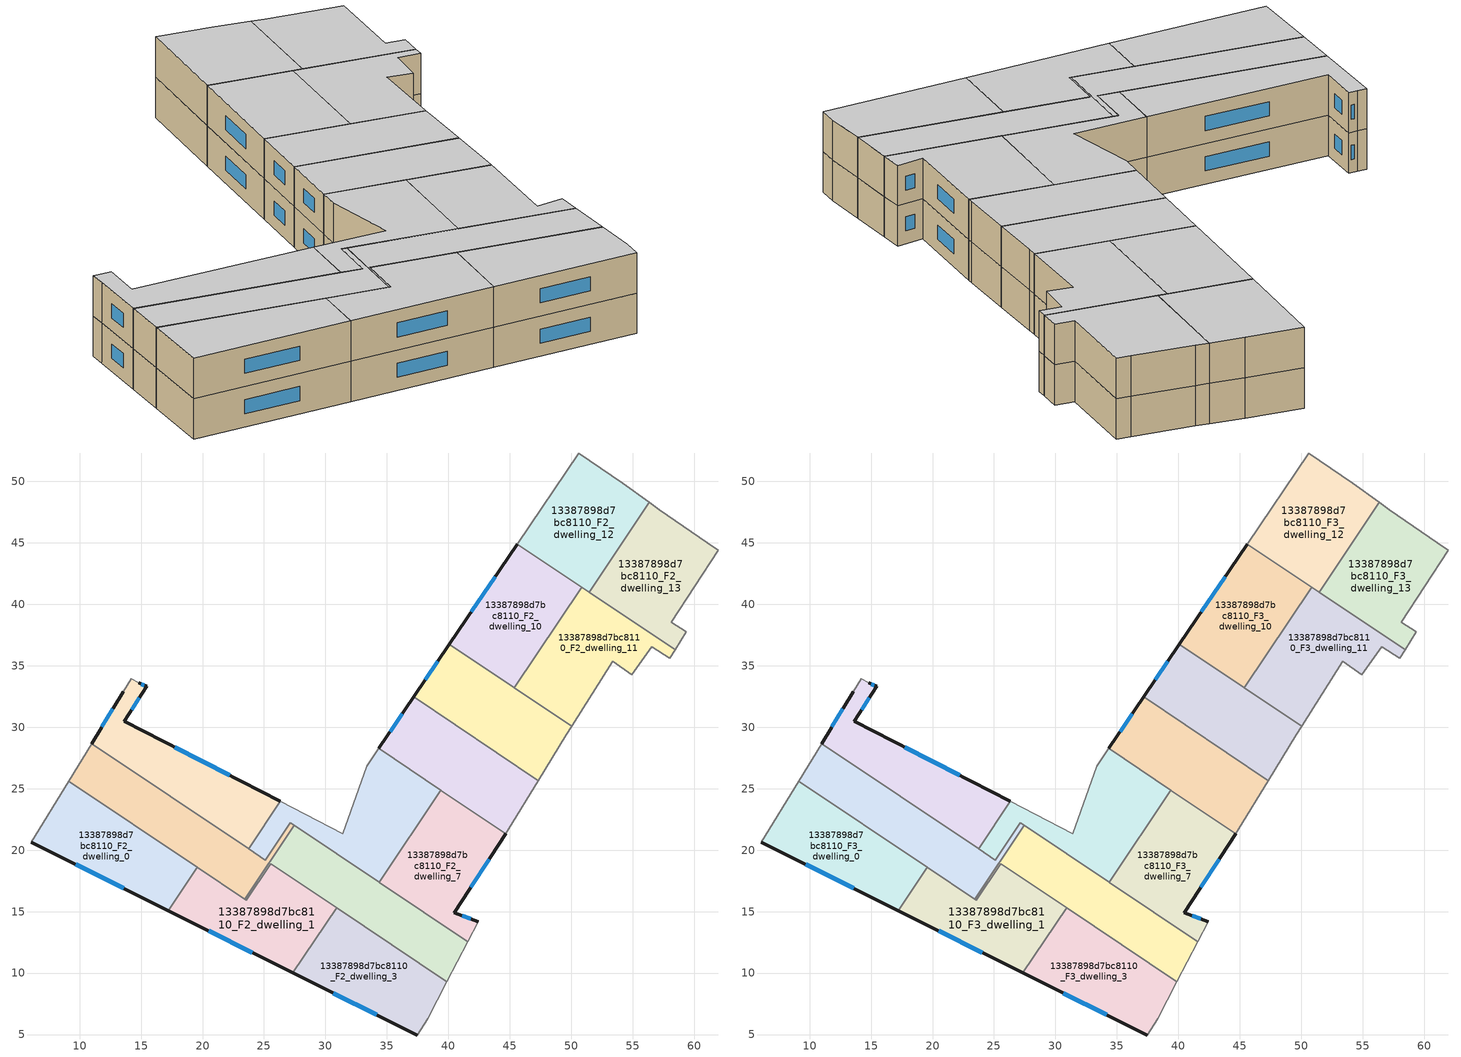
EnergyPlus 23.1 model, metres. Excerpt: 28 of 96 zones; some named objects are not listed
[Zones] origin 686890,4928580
13387898d7bc8110_F2_dwelling_0
 floor to 13387898d7bc8110_F1_dwelling_0 (EU_floor_Construction): 19.55,18.6 17.2,15.09 6.08,20.64 9.1,25.6 z6
 wall outside (EU_wall_Construction): 6.08,20.64 17.2,15.09 z6:9
 wall to 13387898d7bc8110_F2_dwelling_1 (EU_wall_Construction): 17.2,15.09 19.55,18.6 z6:9
 wall adiabatic (EU_wall_Construction): 9.1,25.6 6.08,20.64 z6:9
 wall to 13387898d7bc8110_F2_dwelling_2 (EU_wall_Construction): 19.55,18.6 9.1,25.6 z6:9
 window (EU_Window_Construction): 9.68,18.84 13.59,16.89 z6.97:8.03
13387898d7bc8110_F2_dwelling_1
 floor to 13387898d7bc8110_F1_dwelling_1 (EU_floor_Construction): 30.9,15.3 27.35,10.01 17.2,15.09 19.55,18.6 23.55,15.92 25.54,18.89 z6
 wall outside (EU_wall_Construction): 17.2,15.09 27.35,10.01 z6:9
 wall to 13387898d7bc8110_F2_dwelling_5 (EU_wall_Construction): 30.9,15.3 25.54,18.89 23.55,15.92 23.43,15.99 z6:9
 wall to 13387898d7bc8110_F2_dwelling_3 (EU_wall_Construction): 27.35,10.01 30.9,15.3 z6:9
 wall to 13387898d7bc8110_F2_dwelling_2 (EU_wall_Construction): 23.43,15.99 19.55,18.6 z6:9
 window (EU_Window_Construction): 20.49,13.44 24.06,11.66 z6.97:8.03
13387898d7bc8110_F2_dwelling_10
 floor to 13387898d7bc8110_F1_dwelling_10 (EU_floor_Construction): 50.85,41.37 45.37,33.2 40.07,36.75 45.59,44.9 z6
 wall outside (EU_wall_Construction): 45.59,44.9 40.07,36.75 z6:9
 wall to 13387898d7bc8110_F2_dwelling_11 (EU_wall_Construction): 45.37,33.2 50.85,41.37 z6:9
 wall to 13387898d7bc8110_F2_dwelling_12 (EU_wall_Construction): 50.85,41.37 45.59,44.9 z6:9
 wall to 13387898d7bc8110_F2_dwelling_9 (EU_wall_Construction): 40.07,36.75 45.37,33.2 z6:9
 window (EU_Window_Construction): 43.8,42.26 41.86,39.39 z6.97:8.03
13387898d7bc8110_F2_dwelling_11
 floor to 13387898d7bc8110_F1_dwelling_11 (EU_floor_Construction): 58.44,36.28 58.02,35.6 56.54,36.54 54.92,34.25 53.39,35.38 50.04,30.07 45.37,33.2 50.85,41.37 z6
 wall adiabatic (EU_wall_Construction): 50.04,30.07 53.39,35.38 54.92,34.25 56.54,36.54 58.02,35.6 58.44,36.28 z6:9
 wall to 13387898d7bc8110_F2_dwelling_13 (EU_wall_Construction): 58.44,36.28 51.45,40.97 z6:9
 wall to 13387898d7bc8110_F2_dwelling_9 (EU_wall_Construction): 45.37,33.2 50.04,30.07 z6:9
 wall to 13387898d7bc8110_F2_dwelling_12 (EU_wall_Construction): 51.45,40.98 50.85,41.37 z6:9
13387898d7bc8110_F2_dwelling_12
 floor to 13387898d7bc8110_F1_dwelling_12 (EU_floor_Construction): 54.2,49.85 56.36,48.29 51.45,40.97 45.59,44.9 50.61,52.31 z6
 wall adiabatic (EU_wall_Construction): 56.36,48.29 54.2,49.85 50.61,52.31 45.59,44.9 z6:9
 wall to 13387898d7bc8110_F2_dwelling_13 (EU_wall_Construction): 51.45,40.97 56.36,48.29 z6:9
13387898d7bc8110_F2_dwelling_13
 floor to 13387898d7bc8110_F1_dwelling_13 (EU_floor_Construction): 61.07,44.99 61.95,44.38 58.15,38.56 59.36,37.75 58.44,36.28 51.45,40.97 56.36,48.29 57.17,47.71 z6
 wall adiabatic (EU_wall_Construction): 58.44,36.28 59.36,37.75 58.15,38.56 61.95,44.38 61.07,44.99 57.17,47.71 56.36,48.29 z6:9
13387898d7bc8110_F2_dwelling_2
 floor to 13387898d7bc8110_F1_dwelling_2 (EU_floor_Construction): 27.15,22.22 27.46,22.01 23.43,15.99 9.1,25.6 10.97,28.66 25.11,19.18 z6
 wall to 13387898d7bc8110_F2_dwelling_6 (EU_wall_Construction): 27.46,22.01 27.15,22.22 25.11,19.18 23.75,20.1 z6:9
 wall to 13387898d7bc8110_F2_dwelling_5 (EU_wall_Construction): 23.43,15.99 27.46,22.01 z6:9
 wall adiabatic (EU_wall_Construction): 10.97,28.66 9.1,25.6 z6:9
 wall to 13387898d7bc8110_F2_dwelling_4 (EU_wall_Construction): 23.75,20.1 10.97,28.66 z6:9
13387898d7bc8110_F2_dwelling_3
 floor to 13387898d7bc8110_F1_dwelling_3 (EU_floor_Construction): 39.88,9.27 38.32,6.27 37.47,4.96 27.35,10.01 30.9,15.3 z6
 wall outside (EU_wall_Construction): 27.35,10.01 37.47,4.96 z6:9
 wall adiabatic (EU_wall_Construction): 37.47,4.96 38.32,6.27 39.88,9.27 z6:9
 wall to 13387898d7bc8110_F2_dwelling_5 (EU_wall_Construction): 39.88,9.27 30.9,15.3 z6:9
 window (EU_Window_Construction): 30.63,8.37 34.19,6.6 z6.97:8.03
13387898d7bc8110_F2_dwelling_4
 floor to 13387898d7bc8110_F1_dwelling_4 (EU_floor_Construction): 26.34,23.96 23.75,20.1 10.97,28.66 13.55,32.88 14.19,33.96 14.82,33.6 15.45,33.32 13.65,30.5 z6
 wall outside (EU_wall_Construction): 26.34,23.96 13.65,30.5 15.45,33.32 14.82,33.6 / 13.55,32.88 10.97,28.66 z6:9
 wall adiabatic (EU_wall_Construction): 14.82,33.6 14.19,33.96 13.55,32.88 z6:9
 wall to 13387898d7bc8110_F2_dwelling_6 (EU_wall_Construction): 23.75,20.1 26.34,23.96 z6:9
 window (EU_Window_Construction): 15.24,33.41 15.02,33.51 / 14.23,31.41 14.86,32.41 / 22.22,26.08 17.76,28.38 / 12.71,31.51 11.81,30.03 z6.97:8.03
13387898d7bc8110_F2_dwelling_5
 floor to 13387898d7bc8110_F1_dwelling_5 (EU_floor_Construction): 41.59,12.54 39.88,9.27 25.54,18.89 23.55,15.92 23.43,15.99 27.46,22.01 z6
 wall adiabatic (EU_wall_Construction): 39.88,9.27 41.59,12.54 z6:9
 wall to 13387898d7bc8110_F2_dwelling_7 (EU_wall_Construction): 41.59,12.54 34.41,17.35 34.37,17.38 z6:9
 wall to 13387898d7bc8110_F2_dwelling_6 (EU_wall_Construction): 34.37,17.38 27.47,22.01 z6:9
13387898d7bc8110_F2_dwelling_6
 floor to 13387898d7bc8110_F1_dwelling_6 (EU_floor_Construction): 39.39,24.87 34.37,17.38 27.15,22.22 25.11,19.18 23.75,20.1 26.34,23.96 31.42,21.34 33.36,26.83 34.33,28.27 z6
 wall adiabatic (EU_wall_Construction): 34.33,28.27 33.36,26.83 31.42,21.34 26.34,23.96 z6:9
 wall to 13387898d7bc8110_F2_dwelling_7 (EU_wall_Construction): 34.37,17.38 39.39,24.87 z6:9
 wall to 13387898d7bc8110_F2_dwelling_8 (EU_wall_Construction): 39.39,24.87 34.33,28.27 z6:9
13387898d7bc8110_F2_dwelling_7
 floor to 13387898d7bc8110_F1_dwelling_7 (EU_floor_Construction): 44.67,21.34 40.49,14.92 42.44,14.16 41.59,12.54 34.41,17.35 34.37,17.38 39.39,24.87 39.44,24.85 z6
 wall outside (EU_wall_Construction): 42.44,14.16 40.49,14.92 44.67,21.34 z6:9
 wall adiabatic (EU_wall_Construction): 41.59,12.54 42.44,14.16 z6:9
 wall to 13387898d7bc8110_F2_dwelling_8 (EU_wall_Construction): 44.67,21.34 39.44,24.85 39.39,24.87 z6:9
 window (EU_Window_Construction): 41.84,17 43.31,19.26 / 41.8,14.41 41.12,14.67 z6.97:8.03
13387898d7bc8110_F2_dwelling_8
 floor to 13387898d7bc8110_F1_dwelling_8 (EU_floor_Construction): 47.32,25.66 44.93,21.74 44.67,21.34 34.33,28.27 37.17,32.47 z6
 wall outside (EU_wall_Construction): 37.17,32.47 34.33,28.27 z6:9
 wall adiabatic (EU_wall_Construction): 44.67,21.34 44.93,21.74 47.32,25.66 z6:9
 wall to 13387898d7bc8110_F2_dwelling_9 (EU_wall_Construction): 47.32,25.66 37.17,32.47 z6:9
 window (EU_Window_Construction): 36.25,31.11 35.25,29.63 z6.97:8.03
13387898d7bc8110_F2_dwelling_9
 floor to 13387898d7bc8110_F1_dwelling_9 (EU_floor_Construction): 50.04,30.07 49.61,29.39 47.32,25.66 37.17,32.47 40.07,36.75 z6
 wall outside (EU_wall_Construction): 40.07,36.75 37.17,32.47 z6:9
 wall adiabatic (EU_wall_Construction): 47.32,25.66 49.61,29.39 50.04,30.07 z6:9
 window (EU_Window_Construction): 39.13,35.36 38.11,33.86 z6.97:8.03
13387898d7bc8110_F3_dwelling_0
 floor to 13387898d7bc8110_F2_dwelling_0 (EU_floor_Construction): 19.55,18.6 17.2,15.09 6.08,20.64 9.1,25.6 z9
 wall outside (EU_wall_Construction): 6.08,20.64 17.2,15.09 z9:12
 wall to 13387898d7bc8110_F3_dwelling_1 (EU_wall_Construction): 17.2,15.09 19.55,18.6 z9:12
 wall adiabatic (EU_wall_Construction): 9.1,25.6 6.08,20.64 z9:12
 wall to 13387898d7bc8110_F3_dwelling_2 (EU_wall_Construction): 19.55,18.6 9.1,25.6 z9:12
 window (EU_Window_Construction): 9.68,18.84 13.59,16.89 z9.97:11.03
 ceiling to 13387898d7bc8110_F4_dwelling_0 (EU_floor_Construction): 17.2,15.09 19.55,18.6 9.1,25.6 6.08,20.64 z12
13387898d7bc8110_F3_dwelling_1
 floor to 13387898d7bc8110_F2_dwelling_1 (EU_floor_Construction): 30.9,15.3 27.35,10.01 17.2,15.09 19.55,18.6 23.55,15.92 25.54,18.89 z9
 wall outside (EU_wall_Construction): 17.2,15.09 27.35,10.01 z9:12
 wall to 13387898d7bc8110_F3_dwelling_5 (EU_wall_Construction): 30.9,15.3 25.54,18.89 23.55,15.92 23.43,15.99 z9:12
 wall to 13387898d7bc8110_F3_dwelling_3 (EU_wall_Construction): 27.35,10.01 30.9,15.3 z9:12
 wall to 13387898d7bc8110_F3_dwelling_2 (EU_wall_Construction): 23.43,15.99 19.55,18.6 z9:12
 window (EU_Window_Construction): 20.49,13.44 24.06,11.66 z9.97:11.03
 ceiling to 13387898d7bc8110_F4_dwelling_1 (EU_floor_Construction): 27.35,10.01 30.9,15.3 25.54,18.89 23.55,15.92 19.55,18.6 17.2,15.09 z12
13387898d7bc8110_F3_dwelling_10
 floor to 13387898d7bc8110_F2_dwelling_10 (EU_floor_Construction): 50.85,41.37 45.37,33.2 40.07,36.75 45.59,44.9 z9
 wall outside (EU_wall_Construction): 45.59,44.9 40.07,36.75 z9:12
 wall to 13387898d7bc8110_F3_dwelling_11 (EU_wall_Construction): 45.37,33.2 50.85,41.37 z9:12
 wall to 13387898d7bc8110_F3_dwelling_12 (EU_wall_Construction): 50.85,41.37 45.59,44.9 z9:12
 wall to 13387898d7bc8110_F3_dwelling_9 (EU_wall_Construction): 40.07,36.75 45.37,33.2 z9:12
 window (EU_Window_Construction): 43.8,42.26 41.86,39.39 z9.97:11.03
 ceiling to 13387898d7bc8110_F4_dwelling_10 (EU_floor_Construction): 45.37,33.2 50.85,41.37 45.59,44.9 40.07,36.75 z12
13387898d7bc8110_F3_dwelling_11
 floor to 13387898d7bc8110_F2_dwelling_11 (EU_floor_Construction): 58.44,36.28 58.02,35.6 56.54,36.54 54.92,34.25 53.39,35.38 50.04,30.07 45.37,33.2 50.85,41.37 z9
 wall adiabatic (EU_wall_Construction): 50.04,30.07 53.39,35.38 54.92,34.25 56.54,36.54 58.02,35.6 58.44,36.28 z9:12
 wall to 13387898d7bc8110_F3_dwelling_13 (EU_wall_Construction): 58.44,36.28 51.45,40.97 z9:12
 wall to 13387898d7bc8110_F3_dwelling_9 (EU_wall_Construction): 45.37,33.2 50.04,30.07 z9:12
 wall to 13387898d7bc8110_F3_dwelling_12 (EU_wall_Construction): 51.45,40.98 50.85,41.37 z9:12
 ceiling to 13387898d7bc8110_F4_dwelling_11 (EU_floor_Construction): 54.92,34.25 56.54,36.54 58.02,35.6 58.44,36.28 50.85,41.37 45.37,33.2 50.04,30.07 53.39,35.38 z12
13387898d7bc8110_F3_dwelling_12
 floor to 13387898d7bc8110_F2_dwelling_12 (EU_floor_Construction): 54.2,49.85 56.36,48.29 51.45,40.97 45.59,44.9 50.61,52.31 z9
 wall adiabatic (EU_wall_Construction): 56.36,48.29 54.2,49.85 50.61,52.31 45.59,44.9 z9:12
 wall to 13387898d7bc8110_F3_dwelling_13 (EU_wall_Construction): 51.45,40.97 56.36,48.29 z9:12
 ceiling to 13387898d7bc8110_F4_dwelling_12 (EU_floor_Construction): 51.45,40.97 56.36,48.29 54.2,49.85 50.61,52.31 45.59,44.9 z12
13387898d7bc8110_F3_dwelling_13
 floor to 13387898d7bc8110_F2_dwelling_13 (EU_floor_Construction): 61.07,44.99 61.95,44.38 58.15,38.56 59.36,37.75 58.44,36.28 51.45,40.97 56.36,48.29 57.17,47.71 z9
 wall adiabatic (EU_wall_Construction): 58.44,36.28 59.36,37.75 58.15,38.56 61.95,44.38 61.07,44.99 57.17,47.71 56.36,48.29 z9:12
 ceiling to 13387898d7bc8110_F4_dwelling_13 (EU_floor_Construction): 59.36,37.75 58.15,38.56 61.95,44.38 61.07,44.99 57.17,47.71 56.36,48.29 51.45,40.97 58.44,36.28 z12
13387898d7bc8110_F3_dwelling_2
 floor to 13387898d7bc8110_F2_dwelling_2 (EU_floor_Construction): 27.15,22.22 27.46,22.01 23.43,15.99 9.1,25.6 10.97,28.66 25.11,19.18 z9
 wall to 13387898d7bc8110_F3_dwelling_6 (EU_wall_Construction): 27.46,22.01 27.15,22.22 25.11,19.18 23.75,20.1 z9:12
 wall to 13387898d7bc8110_F3_dwelling_5 (EU_wall_Construction): 23.43,15.99 27.46,22.01 z9:12
 wall adiabatic (EU_wall_Construction): 10.97,28.66 9.1,25.6 z9:12
 wall to 13387898d7bc8110_F3_dwelling_4 (EU_wall_Construction): 23.75,20.1 10.97,28.66 z9:12
 ceiling to 13387898d7bc8110_F4_dwelling_2 (EU_floor_Construction): 25.11,19.18 10.97,28.66 9.1,25.6 23.43,15.99 27.46,22.01 27.15,22.22 z12
13387898d7bc8110_F3_dwelling_3
 floor to 13387898d7bc8110_F2_dwelling_3 (EU_floor_Construction): 39.88,9.27 38.32,6.27 37.47,4.96 27.35,10.01 30.9,15.3 z9
 wall outside (EU_wall_Construction): 27.35,10.01 37.47,4.96 z9:12
 wall adiabatic (EU_wall_Construction): 37.47,4.96 38.32,6.27 39.88,9.27 z9:12
 wall to 13387898d7bc8110_F3_dwelling_5 (EU_wall_Construction): 39.88,9.27 30.9,15.3 z9:12
 window (EU_Window_Construction): 30.63,8.37 34.19,6.6 z9.97:11.03
 ceiling to 13387898d7bc8110_F4_dwelling_3 (EU_floor_Construction): 38.32,6.27 39.88,9.27 30.9,15.3 27.35,10.01 37.47,4.96 z12
13387898d7bc8110_F3_dwelling_4
 floor to 13387898d7bc8110_F2_dwelling_4 (EU_floor_Construction): 26.34,23.96 23.75,20.1 10.97,28.66 13.55,32.88 14.19,33.96 14.82,33.6 15.45,33.32 13.65,30.5 z9
 wall outside (EU_wall_Construction): 26.34,23.96 13.65,30.5 15.45,33.32 14.82,33.6 / 13.55,32.88 10.97,28.66 z9:12
 wall adiabatic (EU_wall_Construction): 14.82,33.6 14.19,33.96 13.55,32.88 z9:12
 wall to 13387898d7bc8110_F3_dwelling_6 (EU_wall_Construction): 23.75,20.1 26.34,23.96 z9:12
 window (EU_Window_Construction): 15.24,33.41 15.02,33.51 / 14.23,31.41 14.86,32.41 / 22.22,26.08 17.76,28.38 / 12.71,31.51 11.81,30.03 z9.97:11.03
 ceiling to 13387898d7bc8110_F4_dwelling_4 (EU_floor_Construction): 23.75,20.1 26.34,23.96 13.65,30.5 15.45,33.32 14.82,33.6 14.19,33.96 13.55,32.88 10.97,28.66 z12
13387898d7bc8110_F3_dwelling_5
 floor to 13387898d7bc8110_F2_dwelling_5 (EU_floor_Construction): 41.59,12.54 39.88,9.27 25.54,18.89 23.55,15.92 23.43,15.99 27.46,22.01 z9
 wall adiabatic (EU_wall_Construction): 39.88,9.27 41.59,12.54 z9:12
 wall to 13387898d7bc8110_F3_dwelling_7 (EU_wall_Construction): 41.59,12.54 34.41,17.35 34.37,17.38 z9:12
 wall to 13387898d7bc8110_F3_dwelling_6 (EU_wall_Construction): 34.37,17.38 27.47,22.01 z9:12
 ceiling to 13387898d7bc8110_F4_dwelling_5 (EU_floor_Construction): 39.88,9.27 41.59,12.54 27.46,22.01 23.43,15.99 23.55,15.92 25.54,18.89 z12
13387898d7bc8110_F3_dwelling_6
 floor to 13387898d7bc8110_F2_dwelling_6 (EU_floor_Construction): 39.39,24.87 34.37,17.38 27.15,22.22 25.11,19.18 23.75,20.1 26.34,23.96 31.42,21.34 33.36,26.83 34.33,28.27 z9
 wall adiabatic (EU_wall_Construction): 34.33,28.27 33.36,26.83 31.42,21.34 26.34,23.96 z9:12
 wall to 13387898d7bc8110_F3_dwelling_7 (EU_wall_Construction): 34.37,17.38 39.39,24.87 z9:12
 wall to 13387898d7bc8110_F3_dwelling_8 (EU_wall_Construction): 39.39,24.87 34.33,28.27 z9:12
 ceiling to 13387898d7bc8110_F4_dwelling_6 (EU_floor_Construction): 34.37,17.38 39.39,24.87 34.33,28.27 33.36,26.83 31.42,21.34 26.34,23.96 23.75,20.1 25.11,19.18 27.15,22.22 z12
13387898d7bc8110_F3_dwelling_7
 floor to 13387898d7bc8110_F2_dwelling_7 (EU_floor_Construction): 44.67,21.34 40.49,14.92 42.44,14.16 41.59,12.54 34.41,17.35 34.37,17.38 39.39,24.87 39.44,24.85 z9
 wall outside (EU_wall_Construction): 42.44,14.16 40.49,14.92 44.67,21.34 z9:12
 wall adiabatic (EU_wall_Construction): 41.59,12.54 42.44,14.16 z9:12
 wall to 13387898d7bc8110_F3_dwelling_8 (EU_wall_Construction): 44.67,21.34 39.44,24.85 39.39,24.87 z9:12
 window (EU_Window_Construction): 41.84,17 43.31,19.26 / 41.8,14.41 41.12,14.67 z9.97:11.03
 ceiling to 13387898d7bc8110_F4_dwelling_7 (EU_floor_Construction): 42.44,14.16 40.49,14.92 44.67,21.34 39.44,24.85 39.39,24.87 34.37,17.38 34.41,17.35 41.59,12.54 z12
13387898d7bc8110_F3_dwelling_8
 floor to 13387898d7bc8110_F2_dwelling_8 (EU_floor_Construction): 47.32,25.66 44.93,21.74 44.67,21.34 34.33,28.27 37.17,32.47 z9
 wall outside (EU_wall_Construction): 37.17,32.47 34.33,28.27 z9:12
 wall adiabatic (EU_wall_Construction): 44.67,21.34 44.93,21.74 47.32,25.66 z9:12
 wall to 13387898d7bc8110_F3_dwelling_9 (EU_wall_Construction): 47.32,25.66 37.17,32.47 z9:12
 window (EU_Window_Construction): 36.25,31.11 35.25,29.63 z9.97:11.03
 ceiling to 13387898d7bc8110_F4_dwelling_8 (EU_floor_Construction): 44.93,21.74 47.32,25.66 37.17,32.47 34.33,28.27 44.67,21.34 z12
13387898d7bc8110_F3_dwelling_9
 floor to 13387898d7bc8110_F2_dwelling_9 (EU_floor_Construction): 50.04,30.07 49.61,29.39 47.32,25.66 37.17,32.47 40.07,36.75 z9
 wall outside (EU_wall_Construction): 40.07,36.75 37.17,32.47 z9:12
 wall adiabatic (EU_wall_Construction): 47.32,25.66 49.61,29.39 50.04,30.07 z9:12
 window (EU_Window_Construction): 39.13,35.36 38.11,33.86 z9.97:11.03
 ceiling to 13387898d7bc8110_F4_dwelling_9 (EU_floor_Construction): 47.32,25.66 49.61,29.39 50.04,30.07 40.07,36.75 37.17,32.47 z12
[Building]
EU S2 Campaign: North Axis=0; Terrain=City; Solar Distribution=FullExterior
[Site:Location]
Bologna: Latitude=44.5; Longitude=11.25; Time Zone=1; Elevation=37
[SizingPeriod:WeatherFileDays]
AnnualSizingPeriod: Begin Month=1; Begin Day of Month=1; End Month=12; End Day of Month=31; Day of Week for Start Day=Monday; Use Weather File Daylight Saving Period=No; Use Weather File Rain and Snow Indicators=No
[MATERIAL]
EU_InternalMass_Material: Roughness=MediumRough; Thickness=0.1; Conductivity=1; Density=1800; Specific Heat=900; Thermal Absorptance=0.9; Solar Absorptance=0.7; Visible Absorptance=0.7
[MATERIAL:NOMASS] Roughness=MediumRough; Thermal Absorptance=0.9; Solar Absorptance=0.7; Visible Absorptance=0.7
Name | Thermal Resistance
EU_wall_NoMass | 0.779417
EU_floor_NoMass | 0.588222
[WINDOWMATERIAL:SIMPLEGLAZINGSYSTEM]
EU_Window_SimpleGlazing: UFactor=5.16242; Solar Heat Gain Coefficient=0.85; Visible Transmittance=0.85
[CONSTRUCTION]
EU_wall_Construction: EU_wall_NoMass
EU_floor_Construction: EU_floor_NoMass
EU_Window_Construction: EU_Window_SimpleGlazing
EU_InternalMass_Construction: EU_InternalMass_Material
[ZONE] Type=1; Multiplier=1; Ceiling Height=autocalculate; Floor Area=autocalculate; Part of Total Floor Area=Yes
Name | Volume
13387898d7bc8110_F2_dwelling_0; 13387898d7bc8110_F3_dwelling_0 | 187.765
13387898d7bc8110_F2_dwelling_1; 13387898d7bc8110_F3_dwelling_1 | 187.751
13387898d7bc8110_F2_dwelling_10; 13387898d7bc8110_F3_dwelling_10 | 187.748
13387898d7bc8110_F2_dwelling_11; 13387898d7bc8110_F3_dwelling_11; 13387898d7bc8110_F2_dwelling_12; 13387898d7bc8110_F3_dwelling_12 | 187.734
13387898d7bc8110_F2_dwelling_13; 13387898d7bc8110_F3_dwelling_13 | 187.732
13387898d7bc8110_F2_dwelling_2; 13387898d7bc8110_F3_dwelling_2 | 190.38
13387898d7bc8110_F2_dwelling_3; 13387898d7bc8110_F3_dwelling_3 | 187.77
13387898d7bc8110_F2_dwelling_4; 13387898d7bc8110_F3_dwelling_4 | 187.731
13387898d7bc8110_F2_dwelling_5; 13387898d7bc8110_F3_dwelling_5 | 190.395
13387898d7bc8110_F2_dwelling_6; 13387898d7bc8110_F3_dwelling_6 | 186.368
13387898d7bc8110_F2_dwelling_7; 13387898d7bc8110_F3_dwelling_7 | 183.779
13387898d7bc8110_F2_dwelling_8; 13387898d7bc8110_F3_dwelling_8 | 187.742
13387898d7bc8110_F2_dwelling_9; 13387898d7bc8110_F3_dwelling_9 | 187.744
[INTERNALMASS] Construction=EU_InternalMass_Construction
Name | Zone or ZoneList | Surface Area
13387898d7bc8110_F2_dwelling_0_EU_InternalMass | 13387898d7bc8110_F2_dwelling_0 | 62.5878
13387898d7bc8110_F2_dwelling_1_EU_InternalMass | 13387898d7bc8110_F2_dwelling_1 | 62.5835
13387898d7bc8110_F2_dwelling_2_EU_InternalMass | 13387898d7bc8110_F2_dwelling_2 | 63.4596
13387898d7bc8110_F2_dwelling_3_EU_InternalMass | 13387898d7bc8110_F2_dwelling_3 | 62.59
13387898d7bc8110_F2_dwelling_4_EU_InternalMass | 13387898d7bc8110_F2_dwelling_4 | 62.5825
13387898d7bc8110_F2_dwelling_5_EU_InternalMass | 13387898d7bc8110_F2_dwelling_5 | 63.4637
13387898d7bc8110_F2_dwelling_6_EU_InternalMass | 13387898d7bc8110_F2_dwelling_6 | 62.1273
13387898d7bc8110_F2_dwelling_7_EU_InternalMass | 13387898d7bc8110_F2_dwelling_7 | 61.2537
13387898d7bc8110_F2_dwelling_8_EU_InternalMass | 13387898d7bc8110_F2_dwelling_8 | 62.5807
13387898d7bc8110_F2_dwelling_9_EU_InternalMass | 13387898d7bc8110_F2_dwelling_9 | 62.5813
13387898d7bc8110_F2_dwelling_10_EU_InternalMass | 13387898d7bc8110_F2_dwelling_10 | 62.5813
13387898d7bc8110_F2_dwelling_11_EU_InternalMass | 13387898d7bc8110_F2_dwelling_11 | 62.5776
13387898d7bc8110_F2_dwelling_12_EU_InternalMass | 13387898d7bc8110_F2_dwelling_12 | 62.5789
13387898d7bc8110_F2_dwelling_13_EU_InternalMass | 13387898d7bc8110_F2_dwelling_13 | 62.576
13387898d7bc8110_F3_dwelling_0_EU_InternalMass | 13387898d7bc8110_F3_dwelling_0 | 62.5878
13387898d7bc8110_F3_dwelling_1_EU_InternalMass | 13387898d7bc8110_F3_dwelling_1 | 62.5835
13387898d7bc8110_F3_dwelling_2_EU_InternalMass | 13387898d7bc8110_F3_dwelling_2 | 63.4596
13387898d7bc8110_F3_dwelling_3_EU_InternalMass | 13387898d7bc8110_F3_dwelling_3 | 62.59
13387898d7bc8110_F3_dwelling_4_EU_InternalMass | 13387898d7bc8110_F3_dwelling_4 | 62.5825
13387898d7bc8110_F3_dwelling_5_EU_InternalMass | 13387898d7bc8110_F3_dwelling_5 | 63.4637
13387898d7bc8110_F3_dwelling_6_EU_InternalMass | 13387898d7bc8110_F3_dwelling_6 | 62.1273
13387898d7bc8110_F3_dwelling_7_EU_InternalMass | 13387898d7bc8110_F3_dwelling_7 | 61.2537
13387898d7bc8110_F3_dwelling_8_EU_InternalMass | 13387898d7bc8110_F3_dwelling_8 | 62.5807
13387898d7bc8110_F3_dwelling_9_EU_InternalMass | 13387898d7bc8110_F3_dwelling_9 | 62.5813
13387898d7bc8110_F3_dwelling_10_EU_InternalMass | 13387898d7bc8110_F3_dwelling_10 | 62.5813
13387898d7bc8110_F3_dwelling_11_EU_InternalMass | 13387898d7bc8110_F3_dwelling_11 | 62.5776
13387898d7bc8110_F3_dwelling_12_EU_InternalMass | 13387898d7bc8110_F3_dwelling_12 | 62.5789
13387898d7bc8110_F3_dwelling_13_EU_InternalMass | 13387898d7bc8110_F3_dwelling_13 | 62.576
[OTHEREQUIPMENT] Fuel Type=Electricity; Design Level Calculation Method=Watts/Area; Power per Zone Floor Area=1; Fraction Latent=0; Fraction Radiant=0; Fraction Lost=0; Carbon Dioxide Generation Rate=0; EndUse Subcategory=EU_Step8_InternalGains
Name | Zone or ZoneList or Space or SpaceList | Schedule
EU_Step8_InternalGain_13387898d7bc8110_F2_dwelling_0_f000 | 13387898d7bc8110_F2_dwelling_0 | EU_Step8_GainSchedule_13387898d7bc8110_F2_dwelling_0_f000
EU_Step8_InternalGain_13387898d7bc8110_F2_dwelling_1_f000 | 13387898d7bc8110_F2_dwelling_1 | EU_Step8_GainSchedule_13387898d7bc8110_F2_dwelling_1_f000
EU_Step8_InternalGain_13387898d7bc8110_F2_dwelling_2_f000 | 13387898d7bc8110_F2_dwelling_2 | EU_Step8_GainSchedule_13387898d7bc8110_F2_dwelling_2_f000
EU_Step8_InternalGain_13387898d7bc8110_F2_dwelling_3_f000 | 13387898d7bc8110_F2_dwelling_3 | EU_Step8_GainSchedule_13387898d7bc8110_F2_dwelling_3_f000
EU_Step8_InternalGain_13387898d7bc8110_F2_dwelling_4_f000 | 13387898d7bc8110_F2_dwelling_4 | EU_Step8_GainSchedule_13387898d7bc8110_F2_dwelling_4_f000
EU_Step8_InternalGain_13387898d7bc8110_F2_dwelling_5_f000 | 13387898d7bc8110_F2_dwelling_5 | EU_Step8_GainSchedule_13387898d7bc8110_F2_dwelling_5_f000
EU_Step8_InternalGain_13387898d7bc8110_F2_dwelling_6_f000 | 13387898d7bc8110_F2_dwelling_6 | EU_Step8_GainSchedule_13387898d7bc8110_F2_dwelling_6_f000
EU_Step8_InternalGain_13387898d7bc8110_F2_dwelling_7_f000 | 13387898d7bc8110_F2_dwelling_7 | EU_Step8_GainSchedule_13387898d7bc8110_F2_dwelling_7_f000
EU_Step8_InternalGain_13387898d7bc8110_F2_dwelling_8_f000 | 13387898d7bc8110_F2_dwelling_8 | EU_Step8_GainSchedule_13387898d7bc8110_F2_dwelling_8_f000
EU_Step8_InternalGain_13387898d7bc8110_F2_dwelling_9_f000 | 13387898d7bc8110_F2_dwelling_9 | EU_Step8_GainSchedule_13387898d7bc8110_F2_dwelling_9_f000
EU_Step8_InternalGain_13387898d7bc8110_F2_dwelling_10_f000 | 13387898d7bc8110_F2_dwelling_10 | EU_Step8_GainSchedule_13387898d7bc8110_F2_dwelling_10_f000
EU_Step8_InternalGain_13387898d7bc8110_F2_dwelling_11_f000 | 13387898d7bc8110_F2_dwelling_11 | EU_Step8_GainSchedule_13387898d7bc8110_F2_dwelling_11_f000
EU_Step8_InternalGain_13387898d7bc8110_F2_dwelling_12_f000 | 13387898d7bc8110_F2_dwelling_12 | EU_Step8_GainSchedule_13387898d7bc8110_F2_dwelling_12_f000
EU_Step8_InternalGain_13387898d7bc8110_F2_dwelling_13_f000 | 13387898d7bc8110_F2_dwelling_13 | EU_Step8_GainSchedule_13387898d7bc8110_F2_dwelling_13_f000
EU_Step8_InternalGain_13387898d7bc8110_F3_dwelling_0_f000 | 13387898d7bc8110_F3_dwelling_0 | EU_Step8_GainSchedule_13387898d7bc8110_F3_dwelling_0_f000
EU_Step8_InternalGain_13387898d7bc8110_F3_dwelling_1_f000 | 13387898d7bc8110_F3_dwelling_1 | EU_Step8_GainSchedule_13387898d7bc8110_F3_dwelling_1_f000
EU_Step8_InternalGain_13387898d7bc8110_F3_dwelling_2_f000 | 13387898d7bc8110_F3_dwelling_2 | EU_Step8_GainSchedule_13387898d7bc8110_F3_dwelling_2_f000
EU_Step8_InternalGain_13387898d7bc8110_F3_dwelling_3_f000 | 13387898d7bc8110_F3_dwelling_3 | EU_Step8_GainSchedule_13387898d7bc8110_F3_dwelling_3_f000
EU_Step8_InternalGain_13387898d7bc8110_F3_dwelling_4_f000 | 13387898d7bc8110_F3_dwelling_4 | EU_Step8_GainSchedule_13387898d7bc8110_F3_dwelling_4_f000
EU_Step8_InternalGain_13387898d7bc8110_F3_dwelling_5_f000 | 13387898d7bc8110_F3_dwelling_5 | EU_Step8_GainSchedule_13387898d7bc8110_F3_dwelling_5_f000
EU_Step8_InternalGain_13387898d7bc8110_F3_dwelling_6_f000 | 13387898d7bc8110_F3_dwelling_6 | EU_Step8_GainSchedule_13387898d7bc8110_F3_dwelling_6_f000
EU_Step8_InternalGain_13387898d7bc8110_F3_dwelling_7_f000 | 13387898d7bc8110_F3_dwelling_7 | EU_Step8_GainSchedule_13387898d7bc8110_F3_dwelling_7_f000
EU_Step8_InternalGain_13387898d7bc8110_F3_dwelling_8_f000 | 13387898d7bc8110_F3_dwelling_8 | EU_Step8_GainSchedule_13387898d7bc8110_F3_dwelling_8_f000
EU_Step8_InternalGain_13387898d7bc8110_F3_dwelling_9_f000 | 13387898d7bc8110_F3_dwelling_9 | EU_Step8_GainSchedule_13387898d7bc8110_F3_dwelling_9_f000
EU_Step8_InternalGain_13387898d7bc8110_F3_dwelling_10_f000 | 13387898d7bc8110_F3_dwelling_10 | EU_Step8_GainSchedule_13387898d7bc8110_F3_dwelling_10_f000
EU_Step8_InternalGain_13387898d7bc8110_F3_dwelling_11_f000 | 13387898d7bc8110_F3_dwelling_11 | EU_Step8_GainSchedule_13387898d7bc8110_F3_dwelling_11_f000
EU_Step8_InternalGain_13387898d7bc8110_F3_dwelling_12_f000 | 13387898d7bc8110_F3_dwelling_12 | EU_Step8_GainSchedule_13387898d7bc8110_F3_dwelling_12_f000
EU_Step8_InternalGain_13387898d7bc8110_F3_dwelling_13_f000 | 13387898d7bc8110_F3_dwelling_13 | EU_Step8_GainSchedule_13387898d7bc8110_F3_dwelling_13_f000
[ZONEVENTILATION:DESIGNFLOWRATE] Schedule=EU_AlwaysOn; Design Flow Rate Calculation Method=AirChanges/Hour; Air Changes per Hour=0.712058; Ventilation Type=Natural; Fan Pressure Rise=0; Fan Total Efficiency=1; Constant Term Coefficient=1; Temperature Term Coefficient=0; Velocity Term Coefficient=0; Velocity Squared Term Coefficient=0; Minimum Indoor Temperature=-100; Maximum Indoor Temperature=100; Delta Temperature=-100; Minimum Outdoor Temperature=-100; Maximum Outdoor Temperature=100; Maximum Wind Speed=40
Name | Zone or ZoneList or Space or SpaceList
EU_ConstantAir_13387898d7bc8110_F2_dwelling_0 | 13387898d7bc8110_F2_dwelling_0
EU_ConstantAir_13387898d7bc8110_F2_dwelling_1 | 13387898d7bc8110_F2_dwelling_1
EU_ConstantAir_13387898d7bc8110_F2_dwelling_2 | 13387898d7bc8110_F2_dwelling_2
EU_ConstantAir_13387898d7bc8110_F2_dwelling_3 | 13387898d7bc8110_F2_dwelling_3
EU_ConstantAir_13387898d7bc8110_F2_dwelling_4 | 13387898d7bc8110_F2_dwelling_4
EU_ConstantAir_13387898d7bc8110_F2_dwelling_5 | 13387898d7bc8110_F2_dwelling_5
EU_ConstantAir_13387898d7bc8110_F2_dwelling_6 | 13387898d7bc8110_F2_dwelling_6
EU_ConstantAir_13387898d7bc8110_F2_dwelling_7 | 13387898d7bc8110_F2_dwelling_7
EU_ConstantAir_13387898d7bc8110_F2_dwelling_8 | 13387898d7bc8110_F2_dwelling_8
EU_ConstantAir_13387898d7bc8110_F2_dwelling_9 | 13387898d7bc8110_F2_dwelling_9
EU_ConstantAir_13387898d7bc8110_F2_dwelling_10 | 13387898d7bc8110_F2_dwelling_10
EU_ConstantAir_13387898d7bc8110_F2_dwelling_11 | 13387898d7bc8110_F2_dwelling_11
EU_ConstantAir_13387898d7bc8110_F2_dwelling_12 | 13387898d7bc8110_F2_dwelling_12
EU_ConstantAir_13387898d7bc8110_F2_dwelling_13 | 13387898d7bc8110_F2_dwelling_13
EU_ConstantAir_13387898d7bc8110_F3_dwelling_0 | 13387898d7bc8110_F3_dwelling_0
EU_ConstantAir_13387898d7bc8110_F3_dwelling_1 | 13387898d7bc8110_F3_dwelling_1
EU_ConstantAir_13387898d7bc8110_F3_dwelling_2 | 13387898d7bc8110_F3_dwelling_2
EU_ConstantAir_13387898d7bc8110_F3_dwelling_3 | 13387898d7bc8110_F3_dwelling_3
EU_ConstantAir_13387898d7bc8110_F3_dwelling_4 | 13387898d7bc8110_F3_dwelling_4
EU_ConstantAir_13387898d7bc8110_F3_dwelling_5 | 13387898d7bc8110_F3_dwelling_5
EU_ConstantAir_13387898d7bc8110_F3_dwelling_6 | 13387898d7bc8110_F3_dwelling_6
EU_ConstantAir_13387898d7bc8110_F3_dwelling_7 | 13387898d7bc8110_F3_dwelling_7
EU_ConstantAir_13387898d7bc8110_F3_dwelling_8 | 13387898d7bc8110_F3_dwelling_8
EU_ConstantAir_13387898d7bc8110_F3_dwelling_9 | 13387898d7bc8110_F3_dwelling_9
EU_ConstantAir_13387898d7bc8110_F3_dwelling_10 | 13387898d7bc8110_F3_dwelling_10
EU_ConstantAir_13387898d7bc8110_F3_dwelling_11 | 13387898d7bc8110_F3_dwelling_11
EU_ConstantAir_13387898d7bc8110_F3_dwelling_12 | 13387898d7bc8110_F3_dwelling_12
EU_ConstantAir_13387898d7bc8110_F3_dwelling_13 | 13387898d7bc8110_F3_dwelling_13
[HVACTEMPLATE:ZONE:IDEALLOADSAIRSYSTEM] System Availability Schedule=EU_AlwaysOn; Maximum Heating Supply Air Temperature=50; Minimum Cooling Supply Air Temperature=13; Maximum Heating Supply Air Humidity Ratio=0.0156; Minimum Cooling Supply Air Humidity Ratio=0.0077; Heating Limit=NoLimit; Cooling Limit=NoLimit; Heating Availability Schedule=EU_AlwaysOn; Cooling Availability Schedule=EU_CoolingOff; Dehumidification Control Type=ConstantSensibleHeatRatio; Cooling Sensible Heat Ratio=0.7; Dehumidification Setpoint=60; Humidification Control Type=None; Humidification Setpoint=30; Outdoor Air Method=None; Outdoor Air Flow Rate per Person=0.00944; Outdoor Air Flow Rate per Zone Floor Area=0; Outdoor Air Flow Rate per Zone=0; Demand Controlled Ventilation Type=None; Outdoor Air Economizer Type=NoEconomizer; Heat Recovery Type=None; Sensible Heat Recovery Effectiveness=0.7; Latent Heat Recovery Effectiveness=0.65
Name | Template Thermostat
13387898d7bc8110_F2_dwelling_0 | EU_HeatOnly_13387898d7bc8110_F2_dwelling_0
13387898d7bc8110_F2_dwelling_1 | EU_HeatOnly_13387898d7bc8110_F2_dwelling_1
13387898d7bc8110_F2_dwelling_2 | EU_HeatOnly_13387898d7bc8110_F2_dwelling_2
13387898d7bc8110_F2_dwelling_3 | EU_HeatOnly_13387898d7bc8110_F2_dwelling_3
13387898d7bc8110_F2_dwelling_4 | EU_HeatOnly_13387898d7bc8110_F2_dwelling_4
13387898d7bc8110_F2_dwelling_5 | EU_HeatOnly_13387898d7bc8110_F2_dwelling_5
13387898d7bc8110_F2_dwelling_6 | EU_HeatOnly_13387898d7bc8110_F2_dwelling_6
13387898d7bc8110_F2_dwelling_7 | EU_HeatOnly_13387898d7bc8110_F2_dwelling_7
13387898d7bc8110_F2_dwelling_8 | EU_HeatOnly_13387898d7bc8110_F2_dwelling_8
13387898d7bc8110_F2_dwelling_9 | EU_HeatOnly_13387898d7bc8110_F2_dwelling_9
13387898d7bc8110_F2_dwelling_10 | EU_HeatOnly_13387898d7bc8110_F2_dwelling_10
13387898d7bc8110_F2_dwelling_11 | EU_HeatOnly_13387898d7bc8110_F2_dwelling_11
13387898d7bc8110_F2_dwelling_12 | EU_HeatOnly_13387898d7bc8110_F2_dwelling_12
13387898d7bc8110_F2_dwelling_13 | EU_HeatOnly_13387898d7bc8110_F2_dwelling_13
13387898d7bc8110_F3_dwelling_0 | EU_HeatOnly_13387898d7bc8110_F3_dwelling_0
13387898d7bc8110_F3_dwelling_1 | EU_HeatOnly_13387898d7bc8110_F3_dwelling_1
13387898d7bc8110_F3_dwelling_2 | EU_HeatOnly_13387898d7bc8110_F3_dwelling_2
13387898d7bc8110_F3_dwelling_3 | EU_HeatOnly_13387898d7bc8110_F3_dwelling_3
13387898d7bc8110_F3_dwelling_4 | EU_HeatOnly_13387898d7bc8110_F3_dwelling_4
13387898d7bc8110_F3_dwelling_5 | EU_HeatOnly_13387898d7bc8110_F3_dwelling_5
13387898d7bc8110_F3_dwelling_6 | EU_HeatOnly_13387898d7bc8110_F3_dwelling_6
13387898d7bc8110_F3_dwelling_7 | EU_HeatOnly_13387898d7bc8110_F3_dwelling_7
13387898d7bc8110_F3_dwelling_8 | EU_HeatOnly_13387898d7bc8110_F3_dwelling_8
13387898d7bc8110_F3_dwelling_9 | EU_HeatOnly_13387898d7bc8110_F3_dwelling_9
13387898d7bc8110_F3_dwelling_10 | EU_HeatOnly_13387898d7bc8110_F3_dwelling_10
13387898d7bc8110_F3_dwelling_11 | EU_HeatOnly_13387898d7bc8110_F3_dwelling_11
13387898d7bc8110_F3_dwelling_12 | EU_HeatOnly_13387898d7bc8110_F3_dwelling_12
13387898d7bc8110_F3_dwelling_13 | EU_HeatOnly_13387898d7bc8110_F3_dwelling_13
[SIZING:ZONE] Zone Cooling Design Supply Air Temperature Input Method=SupplyAirTemperature; Zone Cooling Design Supply Air Temperature=13; Zone Heating Design Supply Air Temperature Input Method=SupplyAirTemperature; Zone Heating Design Supply Air Temperature=50; Zone Cooling Design Supply Air Humidity Ratio=0.008; Zone Heating Design Supply Air Humidity Ratio=0.008; Cooling Design Air Flow Method=DesignDay; Cooling Design Air Flow Rate=0; Cooling Minimum Air Flow per Zone Floor Area=0.000762; Cooling Minimum Air Flow=0; Cooling Minimum Air Flow Fraction=0.2; Heating Design Air Flow Method=DesignDay; Heating Design Air Flow Rate=0; Heating Maximum Air Flow per Zone Floor Area=0.002032; Heating Maximum Air Flow=0.141576; Heating Maximum Air Flow Fraction=0.3; Account for Dedicated Outdoor Air System=No; Dedicated Outdoor Air System Control Strategy=NeutralSupplyAir; Dedicated Outdoor Air Low Setpoint Temperature for Design=autosize; Dedicated Outdoor Air High Setpoint Temperature for Design=autosize; Zone Load Sizing Method=Sensible Load Only No Latent Load; Zone Latent Cooling Design Supply Air Humidity Ratio Input Method=HumidityRatioDifference; Zone Cooling Design Supply Air Humidity Ratio Difference=0.005; Zone Latent Heating Design Supply Air Humidity Ratio Input Method=HumidityRatioDifference; Zone Humidification Design Supply Air Humidity Ratio Difference=0.005
13387898d7bc8110_F2_dwelling_0; 13387898d7bc8110_F2_dwelling_1; 13387898d7bc8110_F2_dwelling_2; 13387898d7bc8110_F2_dwelling_3; 13387898d7bc8110_F2_dwelling_4; 13387898d7bc8110_F2_dwelling_5; 13387898d7bc8110_F2_dwelling_6; 13387898d7bc8110_F2_dwelling_7; 13387898d7bc8110_F2_dwelling_8; 13387898d7bc8110_F2_dwelling_9; 13387898d7bc8110_F2_dwelling_10; 13387898d7bc8110_F2_dwelling_11; 13387898d7bc8110_F2_dwelling_12; 13387898d7bc8110_F2_dwelling_13; 13387898d7bc8110_F3_dwelling_0; 13387898d7bc8110_F3_dwelling_1; 13387898d7bc8110_F3_dwelling_2; 13387898d7bc8110_F3_dwelling_3; 13387898d7bc8110_F3_dwelling_4; 13387898d7bc8110_F3_dwelling_5; 13387898d7bc8110_F3_dwelling_6; 13387898d7bc8110_F3_dwelling_7; 13387898d7bc8110_F3_dwelling_8; 13387898d7bc8110_F3_dwelling_9; 13387898d7bc8110_F3_dwelling_10; 13387898d7bc8110_F3_dwelling_11; 13387898d7bc8110_F3_dwelling_12; 13387898d7bc8110_F3_dwelling_13
[SCHEDULE:CONSTANT]
Name | Hourly Value
EU_AlwaysOn | 1
EU_CoolingOff | 0
[SCHEDULE:FILE] Column Number=1; Rows to Skip at Top=0; Number of Hours of Data=8760; Column Separator=Comma; Interpolate to Timestep=No; Minutes per Item=60; Adjust Schedule for Daylight Savings=Yes
Name | File
EU_Step8_GainSchedule_13387898d7bc8110_F2_dwelling_0_f000 | ../../schedules/13387898d7bc8110/13387898d7bc8110_F2_dwelling_0_f000_gain.csv
EU_Step8_GainSchedule_13387898d7bc8110_F2_dwelling_1_f000 | ../../schedules/13387898d7bc8110/13387898d7bc8110_F2_dwelling_1_f000_gain.csv
EU_Step8_GainSchedule_13387898d7bc8110_F2_dwelling_2_f000 | ../../schedules/13387898d7bc8110/13387898d7bc8110_F2_dwelling_2_f000_gain.csv
EU_Step8_GainSchedule_13387898d7bc8110_F2_dwelling_3_f000 | ../../schedules/13387898d7bc8110/13387898d7bc8110_F2_dwelling_3_f000_gain.csv
EU_Step8_GainSchedule_13387898d7bc8110_F2_dwelling_4_f000 | ../../schedules/13387898d7bc8110/13387898d7bc8110_F2_dwelling_4_f000_gain.csv
EU_Step8_GainSchedule_13387898d7bc8110_F2_dwelling_5_f000 | ../../schedules/13387898d7bc8110/13387898d7bc8110_F2_dwelling_5_f000_gain.csv
EU_Step8_GainSchedule_13387898d7bc8110_F2_dwelling_6_f000 | ../../schedules/13387898d7bc8110/13387898d7bc8110_F2_dwelling_6_f000_gain.csv
EU_Step8_GainSchedule_13387898d7bc8110_F2_dwelling_7_f000 | ../../schedules/13387898d7bc8110/13387898d7bc8110_F2_dwelling_7_f000_gain.csv
EU_Step8_GainSchedule_13387898d7bc8110_F2_dwelling_8_f000 | ../../schedules/13387898d7bc8110/13387898d7bc8110_F2_dwelling_8_f000_gain.csv
EU_Step8_GainSchedule_13387898d7bc8110_F2_dwelling_9_f000 | ../../schedules/13387898d7bc8110/13387898d7bc8110_F2_dwelling_9_f000_gain.csv
EU_Step8_GainSchedule_13387898d7bc8110_F2_dwelling_10_f000 | ../../schedules/13387898d7bc8110/13387898d7bc8110_F2_dwelling_10_f000_gain.csv
EU_Step8_GainSchedule_13387898d7bc8110_F2_dwelling_11_f000 | ../../schedules/13387898d7bc8110/13387898d7bc8110_F2_dwelling_11_f000_gain.csv
EU_Step8_GainSchedule_13387898d7bc8110_F2_dwelling_12_f000 | ../../schedules/13387898d7bc8110/13387898d7bc8110_F2_dwelling_12_f000_gain.csv
EU_Step8_GainSchedule_13387898d7bc8110_F2_dwelling_13_f000 | ../../schedules/13387898d7bc8110/13387898d7bc8110_F2_dwelling_13_f000_gain.csv
EU_Step8_GainSchedule_13387898d7bc8110_F3_dwelling_0_f000 | ../../schedules/13387898d7bc8110/13387898d7bc8110_F3_dwelling_0_f000_gain.csv
EU_Step8_GainSchedule_13387898d7bc8110_F3_dwelling_1_f000 | ../../schedules/13387898d7bc8110/13387898d7bc8110_F3_dwelling_1_f000_gain.csv
EU_Step8_GainSchedule_13387898d7bc8110_F3_dwelling_2_f000 | ../../schedules/13387898d7bc8110/13387898d7bc8110_F3_dwelling_2_f000_gain.csv
EU_Step8_GainSchedule_13387898d7bc8110_F3_dwelling_3_f000 | ../../schedules/13387898d7bc8110/13387898d7bc8110_F3_dwelling_3_f000_gain.csv
EU_Step8_GainSchedule_13387898d7bc8110_F3_dwelling_4_f000 | ../../schedules/13387898d7bc8110/13387898d7bc8110_F3_dwelling_4_f000_gain.csv
EU_Step8_GainSchedule_13387898d7bc8110_F3_dwelling_5_f000 | ../../schedules/13387898d7bc8110/13387898d7bc8110_F3_dwelling_5_f000_gain.csv
EU_Step8_GainSchedule_13387898d7bc8110_F3_dwelling_6_f000 | ../../schedules/13387898d7bc8110/13387898d7bc8110_F3_dwelling_6_f000_gain.csv
EU_Step8_GainSchedule_13387898d7bc8110_F3_dwelling_7_f000 | ../../schedules/13387898d7bc8110/13387898d7bc8110_F3_dwelling_7_f000_gain.csv
EU_Step8_GainSchedule_13387898d7bc8110_F3_dwelling_8_f000 | ../../schedules/13387898d7bc8110/13387898d7bc8110_F3_dwelling_8_f000_gain.csv
EU_Step8_GainSchedule_13387898d7bc8110_F3_dwelling_9_f000 | ../../schedules/13387898d7bc8110/13387898d7bc8110_F3_dwelling_9_f000_gain.csv
EU_Step8_GainSchedule_13387898d7bc8110_F3_dwelling_10_f000 | ../../schedules/13387898d7bc8110/13387898d7bc8110_F3_dwelling_10_f000_gain.csv
EU_Step8_GainSchedule_13387898d7bc8110_F3_dwelling_11_f000 | ../../schedules/13387898d7bc8110/13387898d7bc8110_F3_dwelling_11_f000_gain.csv
EU_Step8_GainSchedule_13387898d7bc8110_F3_dwelling_12_f000 | ../../schedules/13387898d7bc8110/13387898d7bc8110_F3_dwelling_12_f000_gain.csv
EU_Step8_GainSchedule_13387898d7bc8110_F3_dwelling_13_f000 | ../../schedules/13387898d7bc8110/13387898d7bc8110_F3_dwelling_13_f000_gain.csv
